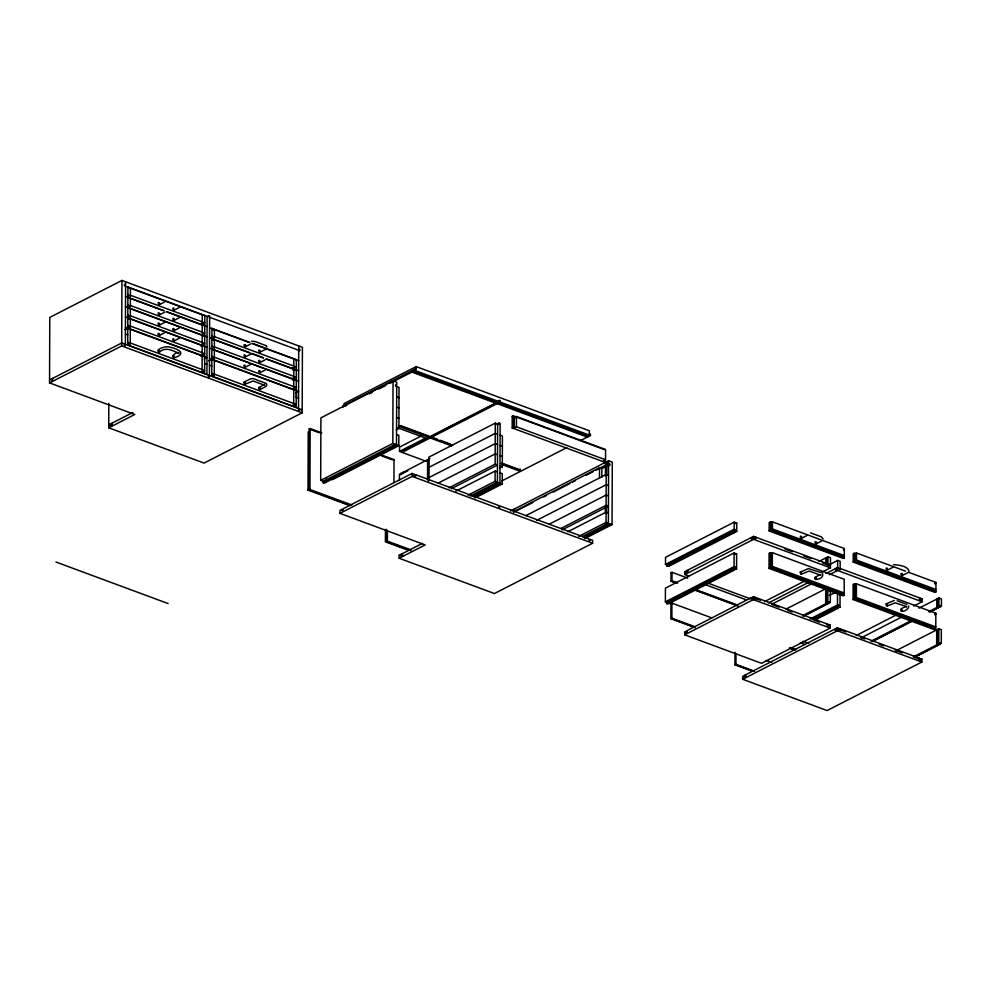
<?xml version="1.0" encoding="UTF-8"?>
<svg xmlns="http://www.w3.org/2000/svg" width="991" height="991" viewBox="0 0 991 991"><rect width="100%" height="100%" fill="white"/><g stroke="black" fill="none" stroke-linecap="round" stroke-linejoin="round"><path stroke-width="1.49" d="M108.75 427.802L134.764 414.486L49.55 382.91L49.773 317.405L121.918 280.441L302.416 347.308L302.181 412.813L204.035 463.107L108.75 427.802L108.837 403.399M51.693 378.859L51.681 380.222L52.659 379.726L52.672 378.351M110.881 425.127L110.893 423.752L112.243 424.259L112.243 425.622L110.881 425.127L111.872 424.619L111.872 423.244M49.55 382.91L121.695 345.946L121.918 280.441M125.584 286.139L125.374 345.71L124.209 345.277L124.222 343.914L121.695 342.973L49.562 379.949M125.597 281.803L125.584 284.776L124.42 284.343L124.42 285.705L208.469 316.847L208.482 315.472L209.634 315.906L209.423 376.853L208.259 376.419L208.271 375.044L125.386 344.335M127.703 345.202L127.765 328.318L204.641 356.797L204.592 373.681M127.913 287.006L127.765 328.083L125.015 329.495M130.279 329.247L130.23 344.311L127.715 342.006M130.354 308.709L130.329 317.145L127.814 314.841M130.391 298.427L130.354 306.876L127.851 304.571M130.428 288.158L130.391 296.606L127.876 294.302M202.201 335.317L202.176 343.766L203.328 344.199L203.341 342.824L204.691 343.332M202.238 325.048L202.214 333.496L203.366 333.93L203.378 332.555L204.728 333.063M201.099 323.809L202.238 323.227L202.275 314.779M204.654 356.562L204.79 315.485M206.908 374.548L207.119 316.34M211.752 376.345L211.814 359.448L296.247 390.727L296.185 407.623M211.925 328.405L211.814 359.225L209.064 360.625M214.329 360.377L214.279 375.44L211.764 373.149M214.366 350.108L214.341 358.556L211.826 356.252M292.531 405.443L293.683 404.861L293.732 389.797M292.593 388.559L293.745 387.976L293.77 379.528L292.618 380.11M292.63 378.289L293.77 377.707L293.807 369.259L292.655 369.841L293.819 370.275M292.667 368.02L293.807 367.426L293.844 358.99M296.247 390.504L296.359 359.696M296.433 397.193L296.445 392.609M298.712 350.281L298.514 409.853L299.678 410.286L299.678 408.911L302.193 409.84M298.737 345.946L298.725 348.906L299.889 349.34L299.877 350.715L209.634 317.281M349.489 505.497L308.015 490.136L308.213 431.94M350.901 505.521L308.969 489.988L309.18 429.041L310.158 428.546L321.728 432.832M308.969 489.988L309.948 489.48L310.158 428.546M326.312 479.731L326.312 481.093L395.347 445.727L395.347 444.352L323.202 481.316L320.688 480.387L320.911 417.855L393.043 380.878L396.722 382.253L396.722 385.214L395.558 384.781L395.545 386.156L399.039 387.444L398.89 428.533L396.177 429.921M326.497 478.975L326.485 482.035L324.367 483.125L323.202 482.691L323.202 481.316M323.202 482.691L325.333 481.601L325.333 480.226M399.162 558.255L425.176 544.926L339.963 513.35L339.975 510.39L342.106 509.3L342.093 510.662L343.084 510.167L343.084 508.792L412.12 473.413L414.634 474.355L414.634 475.717L415.786 476.151L415.799 474.776L498.684 505.484L498.684 506.859L499.836 507.293L499.848 505.918L588.927 538.918L588.927 540.293L590.091 540.727L590.091 539.352L592.606 540.281L592.606 543.254L494.447 593.547L399.162 558.255L399.175 555.282L401.305 554.192L402.656 554.7L402.656 556.062M342.861 407.474L342.861 406.099L344.992 405.009L346.144 405.443M344.979 406.384L344.992 405.009M345.958 405.876L345.97 404.514L411.897 370.733L494.509 401.33M385.462 529.467L385.412 541.78L408.403 550.29M411.042 550.761L386.379 541.619L386.416 529.355M386.379 541.619L387.357 541.123L387.394 530.383M320.688 480.387L392.832 443.423L393.043 380.878M393.935 482.456L394.022 459.601L379.565 454.25M326.312 481.093L327.476 481.527L396.499 446.148L396.71 386.589M332.357 479.706L398.828 445.64L398.865 435.371L396.549 434.516M399.435 480.387L399.46 474.255L429.995 458.437M400.451 425.56L429.041 436.151L429.029 437.514L400.897 451.933L399.534 451.438L399.559 447.102L421.46 435.879M400.822 474.763L400.822 473.388L401.987 473.822M401.305 554.192L401.305 555.567L402.284 555.059L402.284 553.684L422.488 543.341M426.415 461.385L402.061 452.367L402.061 451.004L430.193 436.585L437.378 439.236M402.941 473.673L402.953 472.298L404.105 472.732M389.909 383.356L411.884 372.096L411.897 370.733M339.963 513.35L412.107 476.386L412.12 473.413M500.207 400.698L499.055 400.277L499.043 401.64L496.925 402.73L412.875 371.6L412.875 370.225L415.006 369.135L416.158 369.569L416.17 366.596L589.311 430.738L589.298 433.711L590.463 434.132L590.45 435.507L588.332 436.597L498.077 403.164L498.089 401.789L500.207 400.698L500.207 402.073L498.077 403.164M412.875 371.6L414.994 370.51L415.006 369.135M427.53 479.755L427.592 459.836L428.756 460.27M428.508 480.784L428.583 459.341M428.719 480.647L428.806 457.173L495.289 423.107L498.969 424.47L498.969 423.095L500.133 423.529L499.922 484.463L497.792 485.553L496.627 485.119L496.64 483.757M402.061 452.367L430.193 437.948L430.193 436.585M452.664 445.405L431.172 437.452L431.184 436.077L497.11 402.296L586.189 435.297M467.95 495.203L495.079 481.304L495.116 471.035L497.445 471.889M449.01 487.82L495.141 464.184L495.289 423.107M473.698 496.875L495.649 485.627L495.649 484.252M399.584 425.746L430.02 437.019L495.934 403.238L495.946 401.863M496.925 402.73L496.925 401.367M474.862 497.309L496.813 486.061L496.825 483.013M431.172 437.452L497.098 403.659L497.11 402.296M497.606 423.962L497.408 482.159L470.267 496.07M496.627 485.119L498.758 484.029L498.758 482.667L495.079 481.304M474.962 497.94L502.251 483.955L502.288 473.686L499.96 472.831M499.575 468.235L502.313 466.835L502.412 436.028L500.096 435.16M512.186 427.951L514.329 427.877L514.354 417.607L516.484 416.517L605.575 449.518L605.538 459.787L603.408 460.877L604.572 461.31L603.593 461.806L512.186 427.951L512.223 416.307L513.202 415.799L604.609 449.666M513.165 427.443L513.202 415.799M513.549 512.409L513.549 509.436L605.489 462.326L606.653 462.76L606.641 465.733L601.153 468.545M514.329 427.877L516.447 426.787L516.484 416.517M501.681 480.994L520.436 471.382L520.448 470.019M580.478 440.611L587.341 437.093L587.353 435.73M588.332 436.597L588.332 435.222M599.481 477.935L599.518 467.665L601.834 468.532L601.81 477.328M583.315 537.481L605.266 526.233L605.278 523.186M605.315 512.483L605.328 506.376M605.439 475.829L605.476 466.662L606.628 467.095L606.603 474.751M595.876 470.217L605.476 465.299L605.489 462.326M578.769 536.391L606.058 522.418L606.083 512.136L608.412 513.004M561.092 528.364L606.108 505.299L606.219 474.478L608.548 475.346M606.294 513.511L606.306 507.404M606.418 475.333L606.455 466.166L608.585 465.076L609.738 465.497L609.75 464.135L608.585 463.701L606.455 464.791L606.467 461.831L608.598 460.741L612.277 462.103L612.054 524.635L584.789 538.609M606.467 513.041L606.492 506.921M607.409 526.159L606.244 525.738L608.375 524.648L608.585 465.076M608.585 463.701L608.598 460.741M584.467 537.915L609.539 525.069L609.539 523.706L612.054 524.635M734.281 569.094L735.421 568.512L735.433 567.137L666.72 602.355L665.37 601.847L665.419 588.159L734.12 552.941L736.635 553.882L736.586 568.945L734.281 569.094L734.281 567.732M734.405 531.672L735.557 531.077L735.557 529.714L666.856 564.92L665.506 564.412L665.531 557.338L734.232 522.133L736.747 523.062L736.722 531.51L734.405 531.672L734.418 530.296M669.036 600.546L669.024 603.569L666.72 603.717L666.72 602.355M669.173 563.322L669.16 566.134L666.856 566.282L666.856 564.92M666.72 603.717L667.872 603.135L667.872 601.76M666.856 566.282L667.996 565.7L667.996 564.337M695.125 627.675L670.87 618.694L670.932 603.63L671.91 603.123L711.848 617.913M676.704 583.377L671.006 581.259L671.031 572.81L672.009 572.315L687.704 578.125M670.87 618.694L671.861 618.186L671.91 603.123M671.006 581.259L671.985 580.751L672.009 572.315M830.247 625.123L827.745 625.21L830.247 625.123L830.235 628.083L761.534 663.301L684.645 634.81L684.657 631.849L687.159 631.763L687.147 633.125M689.203 576.167L684.855 574.557L684.868 571.596L687.37 571.51M685.797 631.255L685.797 632.63L686.775 632.122L686.788 630.759L751.24 597.734L752.59 598.23L752.59 599.605M686.007 571.002L686.007 572.377L686.986 571.869L686.998 570.506L751.451 537.469L752.801 537.977M734.467 567.025L734.467 570.036L670.015 603.061L668.851 602.627L733.303 569.602L733.303 568.227M734.604 529.789L734.591 532.601L670.139 565.626L668.975 565.204L733.427 532.167L733.439 530.804M665.37 601.847L734.071 566.641L734.12 552.941M665.506 564.412L734.207 529.206L734.232 522.133M752.157 671.192L734.95 664.825L735.012 652.301M734.95 664.825L735.941 664.317L735.979 653.775M921.853 659.052L919.351 659.139L921.853 659.052L921.841 662.025L827.126 710.559L742.693 679.281L742.693 676.308L745.195 676.221L745.195 677.596L743.832 677.088L743.845 675.726M743.832 677.088L744.823 676.593L744.823 675.218L835.289 628.864L836.639 629.372L836.639 630.734L835.277 630.239L835.289 628.864M751.24 597.734L751.228 599.097L752.206 598.589L752.219 597.226L754.721 597.139L754.733 599.53M752.801 539.339L751.438 538.844L751.451 537.469M754.944 539.277L754.931 536.887L753.569 536.379L751.438 538.844M684.645 634.81L753.346 599.605L753.358 596.644M684.855 574.557L753.556 539.352L753.569 536.379M828.885 624.615L828.885 625.99L827.72 625.556L827.733 624.194L755.885 597.573L755.873 598.936L754.708 598.514M822.48 562.925L826.791 564.523L827.943 563.929L756.083 537.32L756.083 538.683L754.919 538.262M769.028 568.388L769.078 553.325L772.361 552.668L844.208 579.289L844.183 595.368L843.192 595.876L769.028 568.388L770.007 567.893L844.183 595.368M769.152 530.965L769.189 522.517L772.472 521.861L844.32 548.481L844.307 557.933L843.329 558.441L769.152 530.965L770.131 530.458L844.307 557.933M770.007 567.893L770.057 552.829M770.131 530.458L770.168 522.009M771.171 566.951L772.311 566.369L844.171 592.977L843.019 593.572L771.171 566.951L771.221 553.263M771.308 529.516L772.447 528.934L844.295 555.555L843.155 556.137L771.308 529.516L771.332 522.443M772.311 566.369L772.361 552.668M772.447 528.934L772.472 521.861M802.363 615.77L825.676 603.829L825.726 588.765L785.962 609.143M825.813 563.582L825.837 557.945L827.002 558.379M830.371 590.128L830.322 602.293L828.972 601.797L828.959 603.16L827.819 603.754L826.655 603.321L826.705 589.769M826.791 564.486L826.816 557.45L827.968 556.855L830.483 557.797L830.446 567.831L822.196 572.055M803.528 616.204L826.841 604.25L826.89 589.187M826.977 564.04L826.99 561.203M826.655 603.321L827.807 602.739L827.857 589.174M827.968 556.855L827.931 565.304L829.095 565.737L829.095 564.362L830.458 564.87M827.819 603.754L827.819 602.379L828.972 601.797M835.487 569.986L835.5 568.611L836.85 569.119L836.85 570.482L835.487 569.986L836.466 569.478L836.478 568.103M920.49 658.557L920.49 659.919L919.338 660.514L919.326 658.123L839.934 628.703L839.922 630.078L837.407 627.774L835.277 630.239M813.413 619.858L836.714 607.917L836.726 606.542M742.693 679.281L837.395 630.747L837.407 627.774M810.043 619.016L837.494 604.956L837.531 592.779M829.38 574.706L837.606 570.494L837.643 560.448L840.17 561.377L840.133 569.825L837.618 567.521L825.899 573.529M840.046 593.696L840.009 607.26L837.692 607.409L837.705 606.046M814.577 620.279L837.878 608.35L837.89 605.328M837.692 607.409L838.844 606.826L838.844 605.451L837.494 604.956M853.078 599.53L853.127 584.467L856.41 583.81L935.814 613.218L935.777 629.31L934.798 629.805L853.078 599.53L854.056 599.022L935.777 629.31M908.499 572.253L935.925 582.411L935.913 591.875L934.934 592.383L853.201 562.095L853.239 553.659L856.521 552.99L905.613 571.175M854.056 599.022L854.106 583.959M853.201 562.095L854.18 561.6L854.217 553.151M855.221 598.093L856.373 597.499L935.764 626.919L934.624 627.501L855.221 598.093L855.27 584.393M855.357 560.658L856.497 560.076L935.9 589.484L934.761 590.079L855.357 560.658L855.382 553.585M856.373 597.499L856.41 583.81M856.497 560.076L856.521 552.99M840.145 568.45L919.537 597.87L919.549 600.261L920.701 599.666L920.701 598.304L922.064 598.799L922.051 601.772L913.813 605.984M913.343 656.872L936.644 644.93L936.693 629.867L937.858 630.301L937.808 645.364L914.507 657.306M928.555 611.72L936.78 607.508L936.805 599.06L937.969 599.493L937.944 607.929L929.719 612.153M941.289 643.407L939.939 642.911L939.939 644.274L937.622 644.435L937.684 629.372L938.824 628.777L941.339 629.719L941.289 643.407L915.213 656.773M941.425 605.972L940.075 605.476L940.063 606.839L937.759 607L937.783 598.552L938.935 597.969L941.45 598.898L941.425 605.972L931.813 610.902M938.787 644.856L938.824 628.777M937.759 607L938.898 606.418L938.935 597.969M909.007 571.163C907.793 565.886 898.428 564.957 893.498 564.647M906.282 606.566C908.809 606.603 899.308 607.31 900.869 610.877C903.061 612.698 909.317 609.093 908.772 605.959M159.873 303.878C158.919 306.665 156.764 301.091 159.415 302.763M174.602 319.61C173.636 322.397 171.48 316.823 174.143 318.495M245.694 356.227C244.43 359.114 242.82 352.92 245.421 355.36M260.484 351.433C259.531 354.221 257.375 348.646 260.026 350.319M260.36 388.856L259.196 389.475L258.639 387.679L264.56 384.446L264.634 385.239L253.039 380.99L245.136 384.161L244.021 383.579L243.885 382.216L250.401 378.859L253.262 378.587L266.257 383.455L266.839 384.669L266.108 386.354L259.89 389.624M801.93 537.568C800.654 540.442 799.043 534.26 801.657 536.701M801.793 573.405L800.629 574.024L800.084 572.216L808.47 568.574L821.118 572.625M887.812 569.391C886.858 572.179 884.703 566.604 887.354 568.277M906.517 606.529L895.133 602.825L887.23 605.996L886.115 605.402L886.115 603.866L894.353 600.397M159.774 324.689C158.04 326.869 157.259 321.134 159.539 323.549M174.602 309.613C173.45 311.645 171.654 307.074 173.958 308.04M174.49 340.421C173.338 342.465 171.554 337.894 173.846 338.848M174.428 357.305C169.746 358.234 176.41 351.037 178.665 352.672C178.566 354.295 178.392 351.78 178.752 353.428C172.669 350.356 165.138 346.454 159.241 352.35C154.039 349.712 165.534 345.983 168.321 346.912C177.736 348.25 187.794 353.7 174.007 357.813M260.385 372.244C258.651 374.425 257.871 368.689 260.15 371.105M820.399 574.743L820.771 575.3L809.238 571.002L801.335 574.173M159.155 312.834C156.083 312.276 160.245 317.108 159.712 313.552M159.093 333.385C156.256 332.617 159.613 337.547 159.737 334.388M173.883 328.578C171.047 327.81 174.404 332.741 174.527 329.582M159.241 352.35L159.675 351.285M245.273 344.856C242.027 343.431 245.917 349.179 245.607 345.376M244.975 365.196C242.151 364.428 245.508 369.358 245.632 366.212M259.295 360.216C256.942 361.058 261.104 364.081 260.323 361.108M245.136 384.161L245.57 383.096M816.002 541.73C812.93 541.173 817.092 545.991 816.559 542.449M820.598 574.631C804.766 580.763 825.292 581.221 822.468 573.467M816.088 579.636L816.435 578.273M902.305 573.987C899.023 571.708 902.467 578.286 902.454 574.26M887.23 605.996L887.663 604.931M901.983 611.459L902.33 610.097L901.067 609.23M159.415 304.646L164.828 301.859M129.152 326.634L130.292 326.051L202.139 352.672M125.015 329.718L127.765 328.318M159.378 314.915L164.791 312.14M174.168 310.109L179.644 307.309M159.34 325.184L164.766 322.409M174.131 320.378L179.606 317.578M129.09 343.53L130.23 342.936L202.077 369.556M159.303 335.454L164.729 332.679M174.094 330.647L179.569 327.848M174.057 340.916L179.532 338.117M213.288 330.152L214.44 329.569L214.403 338.018L211.901 335.714M213.263 337.237L214.415 336.643L293.819 366.063M201.024 346.181L202.164 345.586L202.139 354.035L203.304 354.468L203.304 353.093L204.654 353.601M213.238 347.507L214.378 346.912L293.782 376.332M200.987 356.45L202.127 355.868L202.077 370.931L203.242 371.352L203.242 369.99L204.604 370.485M204.257 358.816L206.97 357.429L125.436 327.228M213.201 357.776L214.341 357.181L293.745 386.601M209.064 360.86L211.814 359.448M245.26 346.739L250.686 343.951M132.881 412.479L108.762 424.842L110.112 425.337M245.223 357.008L250.649 354.221M213.139 374.66L214.279 374.078L293.683 403.486M260.026 352.201L265.489 349.389M245.198 367.277L250.612 364.49M259.989 362.471L265.464 359.671M259.952 372.74L265.427 369.94M295.851 392.758L298.576 391.358L209.485 358.358M416.17 366.596L344.038 403.56L344.026 406.533L342.861 406.099M413.049 371.154L414.04 370.659L412.875 370.225M369.309 393.91L372.059 392.51M378.921 388.992L385.796 385.474M308.015 490.136L310.133 489.046M358.519 464.246L361.232 462.859M399.534 451.438L425.548 438.109L397.986 427.889M393.043 460.109L394.022 459.601M498.969 423.095L496.85 424.185L498.002 424.619M407.834 470.824L405.096 472.224L403.932 471.803M428.769 467.442L495.252 433.377L497.569 434.231M413.086 476.163L415.799 474.776M428.731 477.712L495.215 443.646L497.544 444.501M438.195 483.113L495.178 453.915L497.507 454.77M451.339 488.687L497.47 465.052L495.141 464.184M455.773 491.189L495.116 471.035M520.263 469.077L519.284 469.585L502.041 463.193M566.741 447.659L521.427 470.886L501.372 463.454M472.323 496.206L498.758 482.667M486.284 490.087L489.009 488.687M510.439 511.034L512.57 509.944L513.734 510.377M513.561 511.715L599.518 467.665M514.911 511.703L532.749 502.561M543.725 496.937L546.475 495.537M553.337 492.019L569.8 483.583M572.55 482.171L575.288 480.771M586.263 475.135L593.126 471.629M609.75 464.135L607.619 465.225L606.455 464.791M601.351 468.78L605.476 466.662M525.726 515.729L606.219 474.478M536.602 520.411L606.182 484.748L608.511 485.615M548.841 524.388L606.145 495.029L608.474 495.884M562.046 529.925L608.437 506.153L606.108 505.299M567.893 531.721L606.083 512.136M582.448 536.552L608.375 523.273L606.058 522.418M584.479 536.552L587.217 535.14M609.539 523.706L606.43 525.292L606.43 526.667L605.266 526.233M735.607 523.657L736.747 523.062M754.931 536.887L752.429 536.973M754.944 537.902L756.083 537.32M736.635 553.882L734.331 554.031M801.459 538.336L806.885 535.561M816.212 543.811L821.688 540.999M818.975 561.463L825.837 557.945M745.207 600.298L746.186 599.79L703.399 583.934M843.353 549.993L844.344 549.497M753.569 597.722L754.721 597.139M754.733 598.155L755.885 597.573M829.405 564.672L837.643 560.448M764.495 601.636L804.333 581.209M768.335 603.024L809.449 581.952M771.729 604.25L811.53 583.848M829.306 595.48L836.169 591.961M887.354 570.159L892.767 567.385M805.596 614.977L830.322 602.293M812.05 619.189L838.844 605.451M902.107 575.622L907.583 572.823M736.115 663.883L734.975 664.466L752.305 670.882M826.581 624.776L827.733 624.194M838.77 628.282L836.268 628.368M839.934 628.703L838.782 629.297L846.004 631.973M838.782 630.66L839.922 630.078M935.925 582.411L934.773 582.993L935.938 583.426L934.959 583.934M919.561 598.886L920.701 598.304M920.912 599.394L922.064 598.799M856.162 635.528L895.963 615.138M861.427 637.684L902.541 616.613M918.991 608.189L936.805 599.06M870.99 641.214L910.729 620.849M874.161 640.446L912.6 620.75M872.154 641.648L913.268 620.577M935.814 613.218L934.674 613.813L935.838 614.247L934.847 614.742M895.579 650.938L936.693 629.867M937.808 643.989L939.939 642.911M937.622 644.435L939.939 644.274M919.326 658.123L918.186 658.705L913.851 657.107M158.325 350.12L159.031 350.269M173.091 355.583L174.007 355.93M244.22 381.944L244.913 382.092M258.973 387.407L260.088 387.989M800.418 571.943L801.335 572.29M815.172 577.419L816.101 577.753M886.313 603.767L887.23 604.114M251.417 341.226L255.158 341.523L265.91 345.611M810.539 532.898L821.242 536.8L823.174 538.844M414.994 370.51L499.043 401.64M500.207 402.073L590.45 435.507M411.884 372.096L495.934 403.238M497.098 403.659L587.341 437.093M512.223 416.307L516.571 417.917M516.447 426.787L605.538 459.787M606.467 461.831L607.632 462.252M127.901 287.229L204.79 315.708M605.476 465.299L606.641 465.733M854.18 561.6L935.913 591.875M130.403 295.244L202.251 321.852M204.765 322.793L203.415 322.286L203.403 323.661L202.238 323.227M125.547 296.408L164.134 310.703M167.033 311.781L207.082 326.621M209.596 327.55L249.831 342.452M252.705 343.518L298.687 360.551M396.673 396.858L399.001 397.713M127.876 297.498L163.441 310.679M166.315 311.744L204.753 325.977M211.925 328.64L249.088 342.403M251.974 343.481L296.359 359.919M937.783 598.552L938.948 598.985M130.366 305.513L202.214 332.121M296.334 366.992L294.971 366.497L294.971 367.859L293.807 367.426M734.207 529.206L735.557 529.714M785.12 549.088L792.305 551.739M803.8 556.001L810.985 558.664M735.557 531.077L736.722 531.51M919.537 599.245L920.701 599.666M938.898 606.418L940.063 606.839M125.51 306.677L207.045 336.89M209.559 337.82L249.1 352.462M251.962 353.527L263.408 357.763M266.269 358.829L298.65 370.82M396.635 407.128L398.964 407.982M500.059 445.442L502.375 446.297M753.556 539.352L830.446 567.831M837.606 570.494L922.051 601.772M127.839 307.767L204.716 336.259M211.888 338.91L263.482 358.024M266.368 359.089L296.321 370.188M733.427 532.167L734.591 532.601M936.78 607.508L937.944 607.929M212.099 340L214.403 339.839L214.378 348.287L211.863 345.983M130.329 315.782L202.176 342.39M296.297 377.261L294.946 376.766L294.934 378.128L293.77 377.707M897.115 600.781L907.013 604.448M125.473 316.947L207.008 347.16M209.522 348.089L298.613 381.089M396.598 417.397L398.927 418.252M500.021 455.711L502.35 456.566M127.802 318.037L204.679 346.528M211.851 349.179L249.014 362.941M251.9 364.019L263.457 368.293M266.344 369.37L296.284 380.457M128.012 319.127L130.317 318.978L130.292 327.414L127.777 325.122M345.97 404.514L347.135 404.935M440.252 440.301L450.31 444.03M296.259 387.531L294.909 387.035L294.897 388.398L293.745 387.976M398.605 426.241L429.029 437.514M430.193 437.948L451.685 445.913M501.818 464.482L520.436 471.382M396.573 427.666L398.89 428.533M499.984 465.981L502.313 466.835M937.684 629.372L938.836 629.793M125.411 334.066L127.74 334.933M204.629 363.412L206.946 364.279M209.46 365.208L211.789 366.063M296.222 397.354L298.551 398.209M296.198 404.427L294.847 403.919L294.847 405.294L293.683 404.861M734.071 566.641L735.433 567.137M735.421 568.512L736.586 568.945M827.807 602.739L828.959 603.16M838.844 606.826L840.009 607.26M127.703 344.979L204.592 373.458M211.752 376.109L296.198 407.388M209.435 375.478L298.514 408.478M392.832 443.423L395.347 444.352M396.511 444.786L398.828 445.64M499.922 483.1L502.251 483.955M733.303 569.602L734.467 570.036M825.676 603.829L826.841 604.25M836.714 607.917L837.878 608.35M936.644 644.93L937.808 645.364M395.347 445.727L396.499 446.148M498.758 484.029L499.922 484.463M608.375 524.648L609.539 525.069M121.695 345.946L302.181 412.813M495.649 485.627L496.813 486.061M309.18 429.041L319.3 432.794M381.473 455.823L391.594 459.576M686.998 570.506L688.349 571.002M684.868 571.596L686.218 572.092M667.996 565.7L669.16 566.134M756.17 598.688L760.481 600.286M771.977 604.547L779.161 607.21M787.783 610.406L792.094 612.004M815.085 620.515L819.396 622.113M860.436 637.312L864.771 638.922M879.203 644.274L883.538 645.872M895.084 650.158L902.305 652.834M919.326 659.498L920.49 659.919M513.549 509.436L514.713 509.87M753.346 599.605L830.235 628.083M837.395 630.747L921.841 662.025M708.07 583.154L750.137 598.737M412.107 476.386L592.606 543.254M671.031 572.81L672.195 573.244M671.985 580.751L677.695 582.869M694.802 589.211L737.601 605.067M672.468 581.444L675.342 582.497M695.459 589.955L735.694 604.857M695.248 590.24L738.047 606.096M803.007 641.288L808.73 643.407M800.307 642.8L804.618 644.398M790.248 647.532L795.984 649.65M670.932 603.63L672.084 604.052M789.703 647.829L794.026 649.439M667.872 603.135L669.024 603.569M789.27 648.027L795.005 650.158M325.333 481.601L326.485 482.035M671.861 618.186L694.679 626.646M672.332 618.867L693.886 626.857M309.948 489.48L351.879 505.014M766.093 660.415L771.828 662.533M735.941 664.317L754.572 671.229M387.357 541.123L410.571 549.72M744.823 675.218L746.173 675.726M744.823 676.593L746.173 677.088M399.175 555.282L400.537 555.79M55.954 562.021L168.086 603.556M266.393 346.02L266.938 346.949"/></g></svg>
